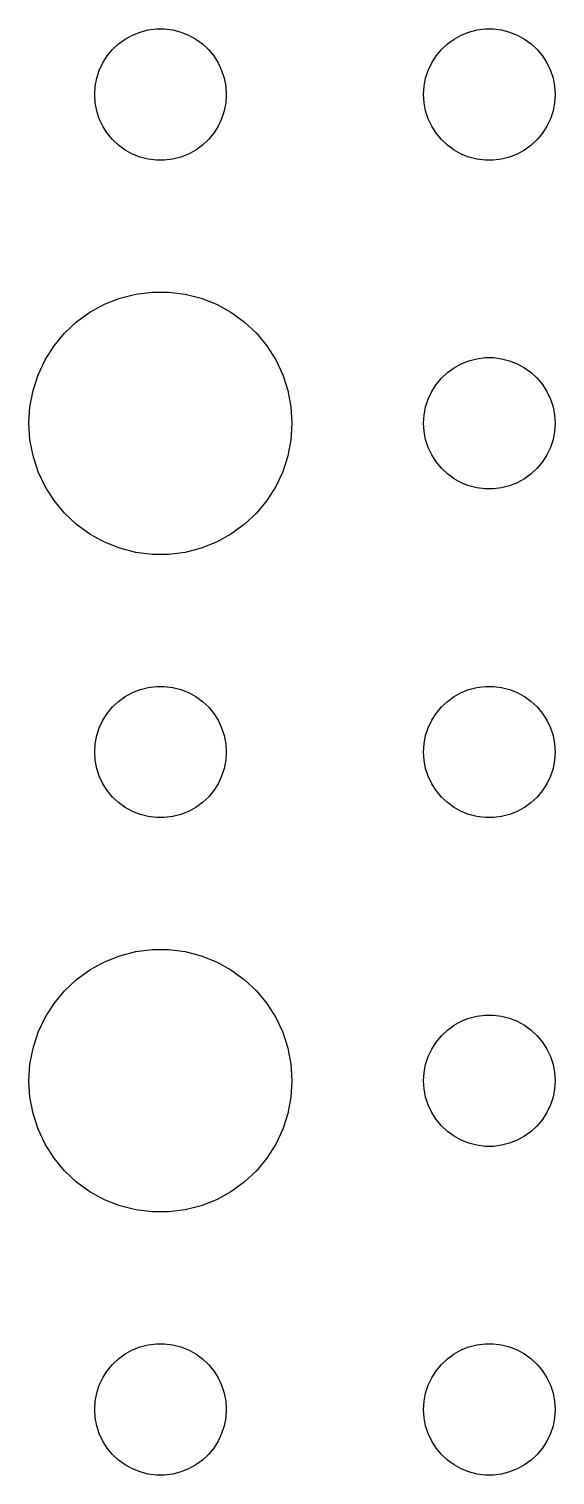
# Model space of a CAD drawing. Header units: metres. Extents: x -134 to 134, y -134 to 134.
# Drawn here: x -40.5 to -28.5, y 28.5 to 61.5 of the extents above; entities that cross this region are included whole.
import ezdxf

# ---------------------------------------------------------------- set-up
doc = ezdxf.new("R2010")
doc.units = ezdxf.units.M

msp = doc.modelspace()

# ---------------------------------------------------------------- linework, layer by layer
for p, q in [((-38.1387, 61.3572), (-37.9635, 61.4266)), ((-37.9635, 61.4266), (-37.7811, 61.4734)), ((-37.7811, 61.4734), (-37.5942, 61.497)), ((-37.5942, 61.497), (-37.4058, 61.497)), ((-37.4058, 61.497), (-37.2189, 61.4734)), ((-37.2189, 61.4734), (-37.0365, 61.4266)), ((-37.0365, 61.4266), (-36.8613, 61.3572)), ((-30.6387, 61.3572), (-30.4635, 61.4266)), ((-30.4635, 61.4266), (-30.2811, 61.4734)), ((-30.2811, 61.4734), (-30.0942, 61.497)), ((-30.0942, 61.497), (-29.9058, 61.497)), ((-29.9058, 61.497), (-29.7189, 61.4734)), ((-29.7189, 61.4734), (-29.5365, 61.4266)), ((-29.5365, 61.4266), (-29.3613, 61.3572)), ((-38.5934, 61.0268), (-38.4561, 61.1558)), ((-38.4561, 61.1558), (-38.3037, 61.2665)), ((-38.3037, 61.2665), (-38.1387, 61.3572)), ((-36.8613, 61.3572), (-36.6963, 61.2665)), ((-36.6963, 61.2665), (-36.5439, 61.1558)), ((-36.5439, 61.1558), (-36.4065, 61.0268)), ((-31.0934, 61.0268), (-30.9561, 61.1558)), ((-30.9561, 61.1558), (-30.8037, 61.2665)), ((-30.8037, 61.2665), (-30.6387, 61.3572)), ((-29.3613, 61.3572), (-29.1963, 61.2665)), ((-29.1963, 61.2665), (-29.0439, 61.1558)), ((-29.0439, 61.1558), (-28.9065, 61.0268)), ((-38.8947, 60.5522), (-38.8145, 60.7226)), ((-38.8145, 60.7226), (-38.7135, 60.8817)), ((-38.7135, 60.8817), (-38.5934, 61.0268)), ((-36.4065, 61.0268), (-36.2865, 60.8817)), ((-36.2865, 60.8817), (-36.1855, 60.7226)), ((-36.1855, 60.7226), (-36.1053, 60.5522)), ((-31.3947, 60.5522), (-31.3145, 60.7226)), ((-31.3145, 60.7226), (-31.2135, 60.8817)), ((-31.2135, 60.8817), (-31.0934, 61.0268)), ((-28.9065, 61.0268), (-28.7865, 60.8817)), ((-28.7865, 60.8817), (-28.6855, 60.7226)), ((-28.6855, 60.7226), (-28.6053, 60.5522)), ((-38.9529, 60.373), (-38.8947, 60.5522)), ((-36.1053, 60.5522), (-36.0471, 60.373)), ((-31.4529, 60.373), (-31.3947, 60.5522)), ((-28.6053, 60.5522), (-28.5471, 60.373)), ((-39, 60), (-38.9882, 60.188)), ((-38.9882, 60.188), (-38.9529, 60.373)), ((-36.0471, 60.373), (-36.0118, 60.188)), ((-36.0118, 60.188), (-36, 60)), ((-31.5, 60), (-31.4882, 60.188)), ((-31.4882, 60.188), (-31.4529, 60.373)), ((-28.5471, 60.373), (-28.5118, 60.188)), ((-28.5118, 60.188), (-28.5, 60)), ((-38.9882, 59.812), (-39, 60)), ((-38.9529, 59.627), (-38.9882, 59.812)), ((-36.0118, 59.812), (-36.0471, 59.627)), ((-36, 60), (-36.0118, 59.812)), ((-31.4882, 59.812), (-31.5, 60)), ((-31.4529, 59.627), (-31.4882, 59.812)), ((-28.5118, 59.812), (-28.5471, 59.627)), ((-28.5, 60), (-28.5118, 59.812)), ((-38.8947, 59.4478), (-38.9529, 59.627)), ((-38.8145, 59.2774), (-38.8947, 59.4478)), ((-36.1053, 59.4478), (-36.1855, 59.2774)), ((-36.0471, 59.627), (-36.1053, 59.4478)), ((-31.3947, 59.4478), (-31.4529, 59.627)), ((-31.3145, 59.2774), (-31.3947, 59.4478)), ((-28.6053, 59.4478), (-28.6855, 59.2774)), ((-28.5471, 59.627), (-28.6053, 59.4478)), ((-38.7135, 59.1183), (-38.8145, 59.2774)), ((-38.5934, 58.9732), (-38.7135, 59.1183)), ((-36.2865, 59.1183), (-36.4065, 58.9732)), ((-36.1855, 59.2774), (-36.2865, 59.1183)), ((-31.2135, 59.1183), (-31.3145, 59.2774)), ((-31.0934, 58.9732), (-31.2135, 59.1183)), ((-28.7865, 59.1183), (-28.9065, 58.9732)), ((-28.6855, 59.2774), (-28.7865, 59.1183)), ((-38.4561, 58.8442), (-38.5934, 58.9732)), ((-38.3037, 58.7335), (-38.4561, 58.8442)), ((-38.1387, 58.6428), (-38.3037, 58.7335)), ((-36.6963, 58.7335), (-36.8613, 58.6428)), ((-36.5439, 58.8442), (-36.6963, 58.7335)), ((-36.4065, 58.9732), (-36.5439, 58.8442)), ((-30.9561, 58.8442), (-31.0934, 58.9732)), ((-30.8037, 58.7335), (-30.9561, 58.8442)), ((-30.6387, 58.6428), (-30.8037, 58.7335)), ((-29.1963, 58.7335), (-29.3613, 58.6428)), ((-29.0439, 58.8442), (-29.1963, 58.7335)), ((-28.9065, 58.9732), (-29.0439, 58.8442)), ((-37.9635, 58.5734), (-38.1387, 58.6428)), ((-37.7811, 58.5266), (-37.9635, 58.5734)), ((-37.5942, 58.503), (-37.7811, 58.5266)), ((-37.4058, 58.503), (-37.5942, 58.503)), ((-37.2189, 58.5266), (-37.4058, 58.503)), ((-37.0365, 58.5734), (-37.2189, 58.5266)), ((-36.8613, 58.6428), (-37.0365, 58.5734)), ((-30.4635, 58.5734), (-30.6387, 58.6428)), ((-30.2811, 58.5266), (-30.4635, 58.5734)), ((-30.0942, 58.503), (-30.2811, 58.5266)), ((-29.9058, 58.503), (-30.0942, 58.503)), ((-29.7189, 58.5266), (-29.9058, 58.503)), ((-29.5365, 58.5734), (-29.7189, 58.5266)), ((-29.3613, 58.6428), (-29.5365, 58.5734)), ((-38.427, 55.3532), (-38.0621, 55.4469)), ((-38.0621, 55.4469), (-37.6884, 55.4941)), ((-37.6884, 55.4941), (-37.3116, 55.4941)), ((-37.3116, 55.4941), (-36.9379, 55.4469)), ((-36.9379, 55.4469), (-36.5729, 55.3532)), ((-39.1075, 55.033), (-38.7773, 55.2145)), ((-38.7773, 55.2145), (-38.427, 55.3532)), ((-36.5729, 55.3532), (-36.2227, 55.2145)), ((-36.2227, 55.2145), (-35.8925, 55.033)), ((-39.6869, 54.5536), (-39.4123, 54.8115)), ((-39.4123, 54.8115), (-39.1075, 55.033)), ((-35.8925, 55.033), (-35.5877, 54.8115)), ((-35.5877, 54.8115), (-35.3131, 54.5536)), ((-39.927, 54.2634), (-39.6869, 54.5536)), ((-35.3131, 54.5536), (-35.0729, 54.2634)), ((-40.1289, 53.9453), (-39.927, 54.2634)), ((-35.0729, 54.2634), (-34.8711, 53.9453)), ((-40.2893, 53.6044), (-40.1289, 53.9453)), ((-34.8711, 53.9453), (-34.7107, 53.6044)), ((-30.8037, 53.7665), (-30.6387, 53.8572)), ((-30.6387, 53.8572), (-30.4635, 53.9266)), ((-30.4635, 53.9266), (-30.2811, 53.9734)), ((-30.2811, 53.9734), (-30.0942, 53.997)), ((-30.0942, 53.997), (-29.9058, 53.997)), ((-29.9058, 53.997), (-29.7189, 53.9734)), ((-29.7189, 53.9734), (-29.5365, 53.9266)), ((-29.5365, 53.9266), (-29.3613, 53.8572)), ((-29.3613, 53.8572), (-29.1963, 53.7665)), ((-40.4057, 53.2461), (-40.2893, 53.6044)), ((-34.7107, 53.6044), (-34.5942, 53.2461)), ((-31.2135, 53.3817), (-31.0934, 53.5268)), ((-31.0934, 53.5268), (-30.9561, 53.6558)), ((-30.9561, 53.6558), (-30.8037, 53.7665)), ((-29.1963, 53.7665), (-29.0439, 53.6558)), ((-29.0439, 53.6558), (-28.9065, 53.5268)), ((-28.9065, 53.5268), (-28.7865, 53.3817)), ((-40.4763, 52.876), (-40.4057, 53.2461)), ((-34.5942, 53.2461), (-34.5237, 52.876)), ((-31.3947, 53.0522), (-31.3145, 53.2226)), ((-31.3145, 53.2226), (-31.2135, 53.3817)), ((-28.7865, 53.3817), (-28.6855, 53.2226)), ((-28.6855, 53.2226), (-28.6053, 53.0522)), ((-40.5, 52.5), (-40.4763, 52.876)), ((-34.5237, 52.876), (-34.5, 52.5)), ((-31.4882, 52.688), (-31.4529, 52.873)), ((-31.4529, 52.873), (-31.3947, 53.0522)), ((-28.6053, 53.0522), (-28.5471, 52.873)), ((-28.5471, 52.873), (-28.5118, 52.688)), ((-40.4763, 52.124), (-40.5, 52.5)), ((-34.5, 52.5), (-34.5237, 52.124)), ((-31.5, 52.5), (-31.4882, 52.688)), ((-31.4882, 52.312), (-31.5, 52.5)), ((-28.5118, 52.688), (-28.5, 52.5)), ((-28.5, 52.5), (-28.5118, 52.312)), ((-31.4529, 52.127), (-31.4882, 52.312)), ((-28.5118, 52.312), (-28.5471, 52.127)), ((-40.4057, 51.7539), (-40.4763, 52.124)), ((-34.5237, 52.124), (-34.5942, 51.7539)), ((-31.3947, 51.9478), (-31.4529, 52.127)), ((-31.3145, 51.7774), (-31.3947, 51.9478)), ((-28.6053, 51.9478), (-28.6855, 51.7774)), ((-28.5471, 52.127), (-28.6053, 51.9478)), ((-40.2893, 51.3956), (-40.4057, 51.7539)), ((-34.5942, 51.7539), (-34.7107, 51.3956)), ((-31.2135, 51.6183), (-31.3145, 51.7774)), ((-31.0934, 51.4732), (-31.2135, 51.6183)), ((-30.9561, 51.3442), (-31.0934, 51.4732)), ((-28.9065, 51.4732), (-29.0439, 51.3442)), ((-28.7865, 51.6183), (-28.9065, 51.4732)), ((-28.6855, 51.7774), (-28.7865, 51.6183)), ((-40.1289, 51.0547), (-40.2893, 51.3956)), ((-34.7107, 51.3956), (-34.8711, 51.0547)), ((-30.8037, 51.2335), (-30.9561, 51.3442)), ((-30.6387, 51.1428), (-30.8037, 51.2335)), ((-30.4635, 51.0734), (-30.6387, 51.1428)), ((-29.3613, 51.1428), (-29.5365, 51.0734)), ((-29.1963, 51.2335), (-29.3613, 51.1428)), ((-29.0439, 51.3442), (-29.1963, 51.2335)), ((-39.927, 50.7366), (-40.1289, 51.0547)), ((-34.8711, 51.0547), (-35.0729, 50.7366)), ((-30.2811, 51.0266), (-30.4635, 51.0734)), ((-30.0942, 51.003), (-30.2811, 51.0266)), ((-29.9058, 51.003), (-30.0942, 51.003)), ((-29.7189, 51.0266), (-29.9058, 51.003)), ((-29.5365, 51.0734), (-29.7189, 51.0266)), ((-39.6869, 50.4464), (-39.927, 50.7366)), ((-35.0729, 50.7366), (-35.3131, 50.4464)), ((-39.4123, 50.1885), (-39.6869, 50.4464)), ((-39.1075, 49.967), (-39.4123, 50.1885)), ((-35.5877, 50.1885), (-35.8925, 49.967)), ((-35.3131, 50.4464), (-35.5877, 50.1885)), ((-38.7773, 49.7855), (-39.1075, 49.967)), ((-35.8925, 49.967), (-36.2227, 49.7855)), ((-38.427, 49.6468), (-38.7773, 49.7855)), ((-38.0621, 49.5531), (-38.427, 49.6468)), ((-37.6884, 49.5059), (-38.0621, 49.5531)), ((-37.3116, 49.5059), (-37.6884, 49.5059)), ((-36.9379, 49.5531), (-37.3116, 49.5059)), ((-36.5729, 49.6468), (-36.9379, 49.5531)), ((-36.2227, 49.7855), (-36.5729, 49.6468)), ((-38.4561, 46.1558), (-38.3037, 46.2665)), ((-38.3037, 46.2665), (-38.1387, 46.3572)), ((-38.1387, 46.3572), (-37.9635, 46.4266)), ((-37.9635, 46.4266), (-37.7811, 46.4734)), ((-37.7811, 46.4734), (-37.5942, 46.497)), ((-37.5942, 46.497), (-37.4058, 46.497)), ((-37.4058, 46.497), (-37.2189, 46.4734)), ((-37.2189, 46.4734), (-37.0365, 46.4266)), ((-37.0365, 46.4266), (-36.8613, 46.3572)), ((-36.8613, 46.3572), (-36.6963, 46.2665)), ((-36.6963, 46.2665), (-36.5439, 46.1558)), ((-30.9561, 46.1558), (-30.8037, 46.2665)), ((-30.8037, 46.2665), (-30.6387, 46.3572)), ((-30.6387, 46.3572), (-30.4635, 46.4266)), ((-30.4635, 46.4266), (-30.2811, 46.4734)), ((-30.2811, 46.4734), (-30.0942, 46.497)), ((-30.0942, 46.497), (-29.9058, 46.497)), ((-29.9058, 46.497), (-29.7189, 46.4734)), ((-29.7189, 46.4734), (-29.5365, 46.4266)), ((-29.5365, 46.4266), (-29.3613, 46.3572)), ((-29.3613, 46.3572), (-29.1963, 46.2665)), ((-29.1963, 46.2665), (-29.0439, 46.1558)), ((-38.8145, 45.7226), (-38.7135, 45.8817)), ((-38.7135, 45.8817), (-38.5934, 46.0268)), ((-38.5934, 46.0268), (-38.4561, 46.1558)), ((-36.5439, 46.1558), (-36.4065, 46.0268)), ((-36.4065, 46.0268), (-36.2865, 45.8817)), ((-36.2865, 45.8817), (-36.1855, 45.7226)), ((-31.3145, 45.7226), (-31.2135, 45.8817)), ((-31.2135, 45.8817), (-31.0934, 46.0268)), ((-31.0934, 46.0268), (-30.9561, 46.1558)), ((-29.0439, 46.1558), (-28.9065, 46.0268)), ((-28.9065, 46.0268), (-28.7865, 45.8817)), ((-28.7865, 45.8817), (-28.6855, 45.7226)), ((-38.9529, 45.373), (-38.8947, 45.5522)), ((-38.8947, 45.5522), (-38.8145, 45.7226)), ((-36.1855, 45.7226), (-36.1053, 45.5522)), ((-36.1053, 45.5522), (-36.0471, 45.373)), ((-31.4529, 45.373), (-31.3947, 45.5522)), ((-31.3947, 45.5522), (-31.3145, 45.7226)), ((-28.6855, 45.7226), (-28.6053, 45.5522)), ((-28.6053, 45.5522), (-28.5471, 45.373)), ((-38.9882, 45.188), (-38.9529, 45.373)), ((-36.0471, 45.373), (-36.0118, 45.188)), ((-31.4882, 45.188), (-31.4529, 45.373)), ((-28.5471, 45.373), (-28.5118, 45.188)), ((-39, 45), (-38.9882, 45.188)), ((-38.9882, 44.812), (-39, 45)), ((-36.0118, 45.188), (-36, 45)), ((-36, 45), (-36.0118, 44.812)), ((-31.5, 45), (-31.4882, 45.188)), ((-31.4882, 44.812), (-31.5, 45)), ((-28.5118, 45.188), (-28.5, 45)), ((-28.5, 45), (-28.5118, 44.812)), ((-38.9529, 44.627), (-38.9882, 44.812)), ((-38.8947, 44.4478), (-38.9529, 44.627)), ((-36.0471, 44.627), (-36.1053, 44.4478)), ((-36.0118, 44.812), (-36.0471, 44.627)), ((-31.4529, 44.627), (-31.4882, 44.812)), ((-31.3947, 44.4478), (-31.4529, 44.627)), ((-28.5471, 44.627), (-28.6053, 44.4478)), ((-28.5118, 44.812), (-28.5471, 44.627)), ((-38.8145, 44.2774), (-38.8947, 44.4478)), ((-38.7135, 44.1183), (-38.8145, 44.2774)), ((-36.1855, 44.2774), (-36.2865, 44.1183)), ((-36.1053, 44.4478), (-36.1855, 44.2774)), ((-31.3145, 44.2774), (-31.3947, 44.4478)), ((-31.2135, 44.1183), (-31.3145, 44.2774)), ((-28.6855, 44.2774), (-28.7865, 44.1183)), ((-28.6053, 44.4478), (-28.6855, 44.2774)), ((-38.5934, 43.9732), (-38.7135, 44.1183)), ((-38.4561, 43.8442), (-38.5934, 43.9732)), ((-36.4065, 43.9732), (-36.5439, 43.8442)), ((-36.2865, 44.1183), (-36.4065, 43.9732)), ((-31.0934, 43.9732), (-31.2135, 44.1183)), ((-30.9561, 43.8442), (-31.0934, 43.9732)), ((-28.9065, 43.9732), (-29.0439, 43.8442)), ((-28.7865, 44.1183), (-28.9065, 43.9732)), ((-38.3037, 43.7335), (-38.4561, 43.8442)), ((-38.1387, 43.6428), (-38.3037, 43.7335)), ((-37.9635, 43.5734), (-38.1387, 43.6428)), ((-37.7811, 43.5266), (-37.9635, 43.5734)), ((-37.0365, 43.5734), (-37.2189, 43.5266)), ((-36.8613, 43.6428), (-37.0365, 43.5734)), ((-36.6963, 43.7335), (-36.8613, 43.6428)), ((-36.5439, 43.8442), (-36.6963, 43.7335)), ((-30.8037, 43.7335), (-30.9561, 43.8442)), ((-30.6387, 43.6428), (-30.8037, 43.7335)), ((-30.4635, 43.5734), (-30.6387, 43.6428)), ((-30.2811, 43.5266), (-30.4635, 43.5734)), ((-29.5365, 43.5734), (-29.7189, 43.5266)), ((-29.3613, 43.6428), (-29.5365, 43.5734)), ((-29.1963, 43.7335), (-29.3613, 43.6428)), ((-29.0439, 43.8442), (-29.1963, 43.7335)), ((-37.5942, 43.503), (-37.7811, 43.5266)), ((-37.4058, 43.503), (-37.5942, 43.503)), ((-37.2189, 43.5266), (-37.4058, 43.503)), ((-30.0942, 43.503), (-30.2811, 43.5266)), ((-29.9058, 43.503), (-30.0942, 43.503)), ((-29.7189, 43.5266), (-29.9058, 43.503)), ((-38.7773, 40.2145), (-38.427, 40.3532)), ((-38.427, 40.3532), (-38.0621, 40.4469)), ((-38.0621, 40.4469), (-37.6884, 40.4941)), ((-37.6884, 40.4941), (-37.3116, 40.4941)), ((-37.3116, 40.4941), (-36.9379, 40.4469)), ((-36.9379, 40.4469), (-36.5729, 40.3532)), ((-36.5729, 40.3532), (-36.2227, 40.2145)), ((-39.4123, 39.8115), (-39.1075, 40.033)), ((-39.1075, 40.033), (-38.7773, 40.2145)), ((-36.2227, 40.2145), (-35.8925, 40.033)), ((-35.8925, 40.033), (-35.5877, 39.8115)), ((-39.6869, 39.5536), (-39.4123, 39.8115)), ((-35.5877, 39.8115), (-35.3131, 39.5536)), ((-40.1289, 38.9453), (-39.927, 39.2634)), ((-39.927, 39.2634), (-39.6869, 39.5536)), ((-35.3131, 39.5536), (-35.0729, 39.2634)), ((-35.0729, 39.2634), (-34.8711, 38.9453)), ((-40.2893, 38.6044), (-40.1289, 38.9453)), ((-34.8711, 38.9453), (-34.7107, 38.6044)), ((-30.4635, 38.9266), (-30.2811, 38.9734)), ((-30.2811, 38.9734), (-30.0942, 38.997)), ((-30.0942, 38.997), (-29.9058, 38.997)), ((-29.9058, 38.997), (-29.7189, 38.9734)), ((-29.7189, 38.9734), (-29.5365, 38.9266)), ((-40.4057, 38.2461), (-40.2893, 38.6044)), ((-34.7107, 38.6044), (-34.5942, 38.2461)), ((-31.0934, 38.5268), (-30.9561, 38.6558)), ((-30.9561, 38.6558), (-30.8037, 38.7665)), ((-30.8037, 38.7665), (-30.6387, 38.8572)), ((-30.6387, 38.8572), (-30.4635, 38.9266)), ((-29.5365, 38.9266), (-29.3613, 38.8572)), ((-29.3613, 38.8572), (-29.1963, 38.7665)), ((-29.1963, 38.7665), (-29.0439, 38.6558)), ((-29.0439, 38.6558), (-28.9065, 38.5268)), ((-31.3145, 38.2226), (-31.2135, 38.3817)), ((-31.2135, 38.3817), (-31.0934, 38.5268)), ((-28.9065, 38.5268), (-28.7865, 38.3817)), ((-28.7865, 38.3817), (-28.6855, 38.2226)), ((-40.4763, 37.876), (-40.4057, 38.2461)), ((-34.5942, 38.2461), (-34.5237, 37.876)), ((-31.4529, 37.873), (-31.3947, 38.0522)), ((-31.3947, 38.0522), (-31.3145, 38.2226)), ((-28.6855, 38.2226), (-28.6053, 38.0522)), ((-28.6053, 38.0522), (-28.5471, 37.873)), ((-40.5, 37.5), (-40.4763, 37.876)), ((-34.5237, 37.876), (-34.5, 37.5)), ((-31.5, 37.5), (-31.4882, 37.688)), ((-31.4882, 37.688), (-31.4529, 37.873)), ((-28.5471, 37.873), (-28.5118, 37.688)), ((-28.5118, 37.688), (-28.5, 37.5)), ((-40.4763, 37.124), (-40.5, 37.5)), ((-34.5, 37.5), (-34.5237, 37.124)), ((-31.4882, 37.312), (-31.5, 37.5)), ((-31.4529, 37.127), (-31.4882, 37.312)), ((-28.5118, 37.312), (-28.5471, 37.127)), ((-28.5, 37.5), (-28.5118, 37.312)), ((-40.4057, 36.7539), (-40.4763, 37.124)), ((-34.5237, 37.124), (-34.5942, 36.7539)), ((-31.3947, 36.9478), (-31.4529, 37.127)), ((-28.5471, 37.127), (-28.6053, 36.9478)), ((-40.2893, 36.3956), (-40.4057, 36.7539)), ((-34.5942, 36.7539), (-34.7107, 36.3956)), ((-31.3145, 36.7774), (-31.3947, 36.9478)), ((-31.2135, 36.6183), (-31.3145, 36.7774)), ((-28.6855, 36.7774), (-28.7865, 36.6183)), ((-28.6053, 36.9478), (-28.6855, 36.7774)), ((-40.1289, 36.0547), (-40.2893, 36.3956)), ((-34.7107, 36.3956), (-34.8711, 36.0547)), ((-31.0934, 36.4732), (-31.2135, 36.6183)), ((-30.9561, 36.3442), (-31.0934, 36.4732)), ((-30.8037, 36.2335), (-30.9561, 36.3442)), ((-29.0439, 36.3442), (-29.1963, 36.2335)), ((-28.9065, 36.4732), (-29.0439, 36.3442)), ((-28.7865, 36.6183), (-28.9065, 36.4732)), ((-39.927, 35.7366), (-40.1289, 36.0547)), ((-34.8711, 36.0547), (-35.0729, 35.7366)), ((-30.6387, 36.1428), (-30.8037, 36.2335)), ((-30.4635, 36.0734), (-30.6387, 36.1428)), ((-30.2811, 36.0266), (-30.4635, 36.0734)), ((-30.0942, 36.003), (-30.2811, 36.0266)), ((-29.9058, 36.003), (-30.0942, 36.003)), ((-29.7189, 36.0266), (-29.9058, 36.003)), ((-29.5365, 36.0734), (-29.7189, 36.0266)), ((-29.3613, 36.1428), (-29.5365, 36.0734)), ((-29.1963, 36.2335), (-29.3613, 36.1428)), ((-39.6869, 35.4464), (-39.927, 35.7366)), ((-35.0729, 35.7366), (-35.3131, 35.4464)), ((-39.4123, 35.1885), (-39.6869, 35.4464)), ((-35.3131, 35.4464), (-35.5877, 35.1885)), ((-39.1075, 34.967), (-39.4123, 35.1885)), ((-35.5877, 35.1885), (-35.8925, 34.967)), ((-38.7773, 34.7855), (-39.1075, 34.967)), ((-38.427, 34.6468), (-38.7773, 34.7855)), ((-38.0621, 34.5531), (-38.427, 34.6468)), ((-36.5729, 34.6468), (-36.9379, 34.5531)), ((-36.2227, 34.7855), (-36.5729, 34.6468)), ((-35.8925, 34.967), (-36.2227, 34.7855)), ((-37.6884, 34.5059), (-38.0621, 34.5531)), ((-37.3116, 34.5059), (-37.6884, 34.5059)), ((-36.9379, 34.5531), (-37.3116, 34.5059)), ((-38.3037, 31.2665), (-38.1387, 31.3572)), ((-38.1387, 31.3572), (-37.9635, 31.4266)), ((-37.9635, 31.4266), (-37.7811, 31.4734)), ((-37.7811, 31.4734), (-37.5942, 31.497)), ((-37.5942, 31.497), (-37.4058, 31.497)), ((-37.4058, 31.497), (-37.2189, 31.4734)), ((-37.2189, 31.4734), (-37.0365, 31.4266)), ((-37.0365, 31.4266), (-36.8613, 31.3572)), ((-36.8613, 31.3572), (-36.6963, 31.2665)), ((-30.8037, 31.2665), (-30.6387, 31.3572)), ((-30.6387, 31.3572), (-30.4635, 31.4266)), ((-30.4635, 31.4266), (-30.2811, 31.4734)), ((-30.2811, 31.4734), (-30.0942, 31.497)), ((-30.0942, 31.497), (-29.9058, 31.497)), ((-29.9058, 31.497), (-29.7189, 31.4734)), ((-29.7189, 31.4734), (-29.5365, 31.4266)), ((-29.5365, 31.4266), (-29.3613, 31.3572)), ((-29.3613, 31.3572), (-29.1963, 31.2665)), ((-38.7135, 30.8817), (-38.5934, 31.0268)), ((-38.5934, 31.0268), (-38.4561, 31.1558)), ((-38.4561, 31.1558), (-38.3037, 31.2665)), ((-36.6963, 31.2665), (-36.5439, 31.1558)), ((-36.5439, 31.1558), (-36.4065, 31.0268)), ((-36.4065, 31.0268), (-36.2865, 30.8817)), ((-31.2135, 30.8817), (-31.0934, 31.0268)), ((-31.0934, 31.0268), (-30.9561, 31.1558)), ((-30.9561, 31.1558), (-30.8037, 31.2665)), ((-29.1963, 31.2665), (-29.0439, 31.1558)), ((-29.0439, 31.1558), (-28.9065, 31.0268)), ((-28.9065, 31.0268), (-28.7865, 30.8817)), ((-38.8947, 30.5522), (-38.8145, 30.7226)), ((-38.8145, 30.7226), (-38.7135, 30.8817)), ((-36.2865, 30.8817), (-36.1855, 30.7226)), ((-36.1855, 30.7226), (-36.1053, 30.5522)), ((-31.3947, 30.5522), (-31.3145, 30.7226)), ((-31.3145, 30.7226), (-31.2135, 30.8817)), ((-28.7865, 30.8817), (-28.6855, 30.7226)), ((-28.6855, 30.7226), (-28.6053, 30.5522)), ((-38.9882, 30.188), (-38.9529, 30.373)), ((-38.9529, 30.373), (-38.8947, 30.5522)), ((-36.1053, 30.5522), (-36.0471, 30.373)), ((-36.0471, 30.373), (-36.0118, 30.188)), ((-31.4882, 30.188), (-31.4529, 30.373)), ((-31.4529, 30.373), (-31.3947, 30.5522)), ((-28.6053, 30.5522), (-28.5471, 30.373)), ((-28.5471, 30.373), (-28.5118, 30.188)), ((-39, 30), (-38.9882, 30.188)), ((-36.0118, 30.188), (-36, 30)), ((-31.5, 30), (-31.4882, 30.188)), ((-28.5118, 30.188), (-28.5, 30)), ((-38.9882, 29.812), (-39, 30)), ((-38.9529, 29.627), (-38.9882, 29.812)), ((-36.0118, 29.812), (-36.0471, 29.627)), ((-36, 30), (-36.0118, 29.812)), ((-31.4882, 29.812), (-31.5, 30)), ((-31.4529, 29.627), (-31.4882, 29.812)), ((-28.5118, 29.812), (-28.5471, 29.627)), ((-28.5, 30), (-28.5118, 29.812)), ((-38.8947, 29.4478), (-38.9529, 29.627)), ((-38.8145, 29.2774), (-38.8947, 29.4478)), ((-36.1053, 29.4478), (-36.1855, 29.2774)), ((-36.0471, 29.627), (-36.1053, 29.4478)), ((-31.3947, 29.4478), (-31.4529, 29.627)), ((-31.3145, 29.2774), (-31.3947, 29.4478)), ((-28.6053, 29.4478), (-28.6855, 29.2774)), ((-28.5471, 29.627), (-28.6053, 29.4478)), ((-38.7135, 29.1183), (-38.8145, 29.2774)), ((-38.5934, 28.9732), (-38.7135, 29.1183)), ((-36.2865, 29.1183), (-36.4065, 28.9732)), ((-36.1855, 29.2774), (-36.2865, 29.1183)), ((-31.2135, 29.1183), (-31.3145, 29.2774)), ((-31.0934, 28.9732), (-31.2135, 29.1183)), ((-28.7865, 29.1183), (-28.9065, 28.9732)), ((-28.6855, 29.2774), (-28.7865, 29.1183)), ((-38.4561, 28.8442), (-38.5934, 28.9732)), ((-38.3037, 28.7335), (-38.4561, 28.8442)), ((-38.1387, 28.6427), (-38.3037, 28.7335)), ((-36.6963, 28.7335), (-36.8613, 28.6427)), ((-36.5439, 28.8442), (-36.6963, 28.7335)), ((-36.4065, 28.9732), (-36.5439, 28.8442)), ((-30.9561, 28.8442), (-31.0934, 28.9732)), ((-30.8037, 28.7335), (-30.9561, 28.8442)), ((-30.6387, 28.6427), (-30.8037, 28.7335)), ((-29.1963, 28.7335), (-29.3613, 28.6427)), ((-29.0439, 28.8442), (-29.1963, 28.7335)), ((-28.9065, 28.9732), (-29.0439, 28.8442)), ((-37.9635, 28.5734), (-38.1387, 28.6427)), ((-37.7811, 28.5266), (-37.9635, 28.5734)), ((-37.5942, 28.503), (-37.7811, 28.5266)), ((-37.4058, 28.503), (-37.5942, 28.503)), ((-37.2189, 28.5266), (-37.4058, 28.503)), ((-37.0365, 28.5734), (-37.2189, 28.5266)), ((-36.8613, 28.6427), (-37.0365, 28.5734)), ((-30.4635, 28.5734), (-30.6387, 28.6427)), ((-30.2811, 28.5266), (-30.4635, 28.5734)), ((-30.0942, 28.503), (-30.2811, 28.5266)), ((-29.9058, 28.503), (-30.0942, 28.503)), ((-29.7189, 28.5266), (-29.9058, 28.503)), ((-29.5365, 28.5734), (-29.7189, 28.5266)), ((-29.3613, 28.6427), (-29.5365, 28.5734))]:
    msp.add_line(p, q)

doc.saveas('drawing.dxf')
